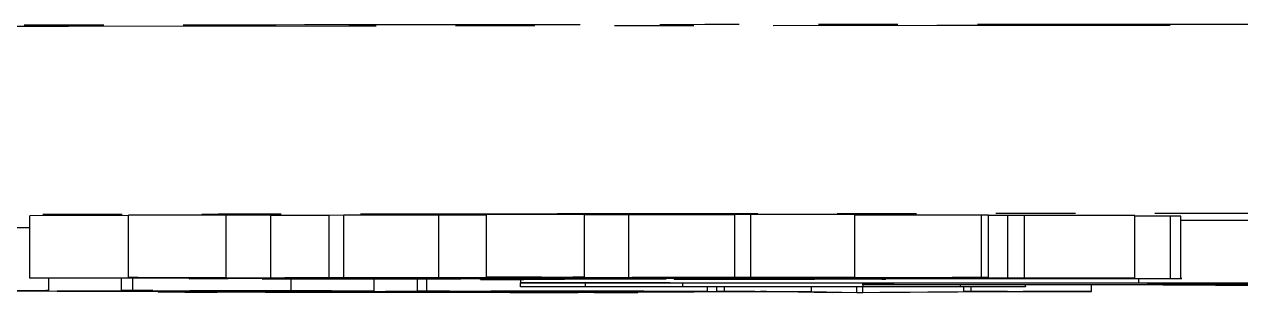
# Model space of a CAD drawing. Header units: millimetres. Extents: x 2085 to 4229, y 754 to 2271.
# Drawn here: x 3034.7 to 3054.15, y 864.64 to 868.94 of the extents above; entities that cross this region are included whole.
import ezdxf

# ---------------------------------------------------------------- set-up
doc = ezdxf.new("R2010")
doc.units = ezdxf.units.MM
doc.linetypes.add('PHANTOM', pattern=[12.7, 6.35, -1.27, 1.27, -1.27, 1.27, -1.27])

msp = doc.modelspace()

# ---------------------------------------------------------------- linework, layer by layer
at = {"color": 7, "linetype": 'PHANTOM', "lineweight": 25}
for p, q in [((3043.652, 865.888), (3042.088, 865.887)), ((3042.088, 864.887), (3042.088, 865.887)), ((3043.652, 864.888), (3043.652, 865.888)), ((3044.366, 865.884), (3043.652, 865.886)), ((3046.058, 865.886), (3044.366, 865.884)), ((3046.313, 865.888), (3046.058, 865.886)), ((3046.058, 864.886), (3046.058, 865.886)), ((3047.977, 865.888), (3046.313, 865.888)), ((3046.313, 864.888), (3046.313, 865.888)), ((3047.977, 864.888), (3047.977, 865.888)), ((3036.362, 865.873), (3034.783, 865.871)), ((3034.783, 864.871), (3034.783, 865.871)), ((3037.924, 865.88), (3036.362, 865.88)), ((3036.362, 864.88), (3036.362, 865.88)), ((3037.924, 864.88), (3037.924, 865.88)), ((3038.638, 865.876), (3037.924, 865.878)), ((3039.573, 865.877), (3038.638, 865.876)), ((3038.638, 864.876), (3038.638, 865.876)), ((3039.804, 865.879), (3039.573, 865.877)), ((3039.573, 864.877), (3039.573, 865.877)), ((3041.327, 865.879), (3039.804, 865.879)), ((3039.804, 864.879), (3039.804, 865.879)), ((3042.088, 865.881), (3041.327, 865.88)), ((3041.327, 864.88), (3041.327, 865.88)), ((3044.366, 864.884), (3044.366, 865.884)), ((3050.117, 865.882), (3050.004, 865.882)), ((3050.004, 864.882), (3050.004, 865.882)), ((3050.117, 864.882), (3050.117, 865.882)), ((3050.422, 865.872), (3050.117, 865.872)), ((3050.692, 865.875), (3050.422, 865.872)), ((3050.422, 864.872), (3050.422, 865.872)), ((3052.457, 865.874), (3050.692, 865.875)), ((3050.692, 864.875), (3050.692, 865.875)), ((3052.457, 864.874), (3052.457, 865.874)), ((3053.027, 864.865), (3053.027, 865.865)), ((3053.192, 864.864), (3053.192, 865.864)), ((3034.783, 864.871), (3037.878, 864.875)), ((3035.643, 864.87), (3034.783, 864.871)), ((3035.091, 864.673), (3035.091, 864.87)), ((3036.253, 864.672), (3036.253, 864.871)), ((3036.362, 864.88), (3037.924, 864.88)), ((3036.432, 864.673), (3036.432, 864.872)), ((3037.634, 864.873), (3036.933, 864.872)), ((3037.333, 864.861), (3037.333, 864.873)), ((3037.333, 864.861), (3037.675, 864.865)), ((3037.541, 864.861), (3037.333, 864.861)), ((3037.924, 864.88), (3037.778, 864.879)), ((3037.778, 864.879), (3038.638, 864.876)), ((3038.502, 864.856), (3050.422, 864.872)), ((3039.36, 864.856), (3038.502, 864.856)), ((3038.625, 864.872), (3038.615, 864.872)), ((3038.638, 864.876), (3039.573, 864.877)), ((3041.373, 864.879), (3038.862, 864.875)), ((3038.862, 864.875), (3039.272, 864.874)), ((3038.962, 864.669), (3038.962, 864.856)), ((3039.272, 864.874), (3039.272, 864.876)), ((3039.573, 864.877), (3039.804, 864.879)), ((3039.768, 864.862), (3047.54, 864.873)), ((3040.631, 864.862), (3039.768, 864.862)), ((3039.804, 864.879), (3041.373, 864.879)), ((3040.293, 864.664), (3040.293, 864.857)), ((3045.326, 864.864), (3040.652, 864.858)), ((3041.389, 864.867), (3040.698, 864.865)), ((3040.984, 864.665), (3040.984, 864.858)), ((3041.135, 864.666), (3041.135, 864.859)), ((3041.327, 864.88), (3043.606, 864.883)), ((3042.188, 864.879), (3041.327, 864.88)), ((3041.373, 864.879), (3041.373, 864.88)), ((3049.459, 864.875), (3041.923, 864.864)), ((3041.993, 864.848), (3041.993, 864.86)), ((3042.201, 864.848), (3041.993, 864.848)), ((3042.062, 864.874), (3042.062, 864.879)), ((3042.088, 864.887), (3043.652, 864.888)), ((3042.629, 864.861), (3042.629, 864.797)), ((3042.629, 864.795), (3042.629, 864.797)), ((3042.629, 864.797), (3052.517, 864.797)), ((3043.669, 864.795), (3042.629, 864.795)), ((3042.629, 864.736), (3042.629, 864.795)), ((3042.629, 864.733), (3042.629, 864.736)), ((3042.629, 864.736), (3043.669, 864.736)), ((3050.706, 864.733), (3042.629, 864.733)), ((3043.046, 864.869), (3043.046, 864.884)), ((3043.272, 864.869), (3043.046, 864.869)), ((3043.308, 864.86), (3043.308, 864.861)), ((3043.308, 864.86), (3044.959, 864.86)), ((3043.652, 864.888), (3043.469, 864.887)), ((3043.469, 864.887), (3044.366, 864.884)), ((3043.573, 864.878), (3043.477, 864.881)), ((3043.669, 864.736), (3043.669, 864.795)), ((3044.366, 864.884), (3046.058, 864.886)), ((3044.959, 864.86), (3044.451, 864.859)), ((3047.977, 864.888), (3044.646, 864.883)), ((3044.959, 864.86), (3044.959, 864.864)), ((3045.088, 864.855), (3045.088, 864.864)), ((3045.237, 864.854), (3045.088, 864.855)), ((3045.229, 864.739), (3045.229, 864.792)), ((3047.268, 864.858), (3045.326, 864.864)), ((3045.619, 864.661), (3045.619, 864.733)), ((3045.769, 864.66), (3045.769, 864.733)), ((3045.887, 864.733), (3045.887, 864.66)), ((3046.058, 864.886), (3046.313, 864.888)), ((3052.457, 864.874), (3046.146, 864.865)), ((3046.146, 864.865), (3048.126, 864.859)), ((3046.313, 864.888), (3047.977, 864.888)), ((3047.037, 864.875), (3046.387, 864.873)), ((3047.284, 864.659), (3047.284, 864.733)), ((3047.54, 864.873), (3047.795, 864.876)), ((3047.795, 864.876), (3049.459, 864.875)), ((3047.995, 864.866), (3047.995, 864.868)), ((3048.085, 864.865), (3047.995, 864.866)), ((3048.008, 864.643), (3048.008, 864.733)), ((3048.104, 864.643), (3048.104, 864.733)), ((3048.106, 864.767), (3048.106, 864.792)), ((3051.914, 864.767), (3048.106, 864.767)), ((3052.068, 864.765), (3048.106, 864.765)), ((3048.106, 864.765), (3048.106, 864.739)), ((3048.126, 864.859), (3048.126, 864.868)), ((3048.471, 864.857), (3048.471, 864.869)), ((3049.666, 864.795), (3051.567, 864.795)), ((3049.666, 864.736), (3049.666, 864.765)), ((3049.666, 864.736), (3050.706, 864.736)), ((3049.719, 864.656), (3049.719, 864.733)), ((3049.836, 864.657), (3049.836, 864.733)), ((3050.004, 864.882), (3050.117, 864.882)), ((3050.422, 864.872), (3050.692, 864.875)), ((3050.692, 864.875), (3052.457, 864.874)), ((3050.706, 864.736), (3050.706, 864.765)), ((3050.706, 864.736), (3050.706, 864.733)), ((3051.762, 864.655), (3051.762, 864.765)), ((3057.635, 864.733), (3052.068, 864.765)), ((3052.517, 864.797), (3052.517, 864.863)), ((3032.383, 864.657), (3036.658, 864.67)), ((3035.042, 864.662), (3033.069, 864.656)), ((3036.369, 864.66), (3035.042, 864.662)), ((3037.344, 864.669), (3035.221, 864.663)), ((3035.221, 864.663), (3036.292, 864.661)), ((3036.253, 864.672), (3036.432, 864.673)), ((3036.509, 864.672), (3036.253, 864.672)), ((3036.292, 864.661), (3036.292, 864.666)), ((3036.432, 864.673), (3038.962, 864.669)), ((3036.841, 864.649), (3036.841, 864.668)), ((3036.841, 864.649), (3036.989, 864.65)), ((3041.508, 864.644), (3036.841, 864.649)), ((3036.989, 864.65), (3036.989, 864.668)), ((3036.989, 864.65), (3037.265, 864.649)), ((3037.875, 864.65), (3041.427, 864.664)), ((3038.567, 864.669), (3037.968, 864.67)), ((3040.47, 864.656), (3038.607, 864.649)), ((3038.819, 864.648), (3038.819, 864.65)), ((3038.819, 864.648), (3040.01, 864.646)), ((3039.116, 864.663), (3039.56, 864.665)), ((3040.01, 864.646), (3040.01, 864.654)), ((3041.795, 864.655), (3040.47, 864.656)), ((3042.159, 864.663), (3040.62, 864.657)), ((3040.62, 864.657), (3041.946, 864.655)), ((3040.984, 864.665), (3041.135, 864.666)), ((3041.214, 864.665), (3040.984, 864.665)), ((3041.135, 864.666), (3045.619, 864.661)), ((3041.427, 864.664), (3041.491, 864.664)), ((3042.978, 864.647), (3041.508, 864.644)), ((3041.946, 864.655), (3041.946, 864.662)), ((3042.269, 864.651), (3041.996, 864.651)), ((3041.996, 864.651), (3042.096, 864.651)), ((3043.735, 864.657), (3042.269, 864.651)), ((3042.462, 864.643), (3042.462, 864.646)), ((3044.388, 864.641), (3042.462, 864.643)), ((3042.462, 864.643), (3042.579, 864.643)), ((3042.579, 864.643), (3042.579, 864.646)), ((3042.579, 864.643), (3042.965, 864.643)), ((3044.049, 864.662), (3042.768, 864.663)), ((3042.799, 864.647), (3042.799, 864.653)), ((3042.799, 864.647), (3042.978, 864.647)), ((3042.965, 864.643), (3042.965, 864.647)), ((3042.978, 864.647), (3042.978, 864.654)), ((3043.311, 864.656), (3043.311, 864.663)), ((3043.311, 864.656), (3043.462, 864.657)), ((3043.462, 864.657), (3043.462, 864.662)), ((3043.462, 864.657), (3043.735, 864.657)), ((3043.554, 864.644), (3046.336, 864.658)), ((3043.554, 864.644), (3043.554, 864.656)), ((3043.735, 864.657), (3043.735, 864.662)), ((3046.469, 864.657), (3043.843, 864.643)), ((3044.121, 864.642), (3044.121, 864.645)), ((3044.121, 864.642), (3044.506, 864.642)), ((3044.506, 864.642), (3044.388, 864.641)), ((3044.506, 864.642), (3044.506, 864.647)), ((3045.276, 864.657), (3044.997, 864.657)), ((3045.619, 864.661), (3045.276, 864.657)), ((3046.058, 864.659), (3045.769, 864.66)), ((3045.769, 864.66), (3045.887, 864.66)), ((3045.887, 864.66), (3047.284, 864.659)), ((3046.336, 864.658), (3046.381, 864.659)), ((3046.565, 864.657), (3046.469, 864.657)), ((3047.326, 864.639), (3046.565, 864.657)), ((3047.284, 864.659), (3048.008, 864.643)), ((3047.615, 864.638), (3047.326, 864.639)), ((3050.67, 864.655), (3047.615, 864.638)), ((3048.008, 864.643), (3048.104, 864.643)), ((3048.104, 864.643), (3050.381, 864.655)), ((3049.719, 864.656), (3049.836, 864.657)), ((3050.104, 864.656), (3049.719, 864.656)), ((3049.836, 864.657), (3051.762, 864.655)), ((3050.381, 864.655), (3050.426, 864.655)), ((3051.645, 864.655), (3051.26, 864.655)), ((3051.762, 864.655), (3051.645, 864.655))]:
    msp.add_line(p, q, dxfattribs=at)
at = {"color": 7, "linetype": 'PHANTOM', "lineweight": 25, "flags": 128}
msp.add_lwpolyline([(3141.921, 868.77), (3141.876, 868.775), (3141.52, 868.786), (3140.81, 868.797), (3139.749, 868.807), (3138.343, 868.818), (3136.598, 868.828), (3134.524, 868.838), (3132.13, 868.847), (3129.429, 868.856), (3126.434, 868.865), (3123.16, 868.873), (3119.623, 868.881), (3115.841, 868.888), (3111.833, 868.895), (3107.618, 868.9), (3103.218, 868.906), (3098.655, 868.91), (3093.951, 868.914), (3089.129, 868.917), (3084.215, 868.92), (3079.232, 868.922), (3074.205, 868.923), (3069.159, 868.923), (3064.119, 868.922), (3059.111, 868.921), (3054.159, 868.919), (3049.288, 868.916), (3044.523, 868.912), (3039.886, 868.908), (3035.402, 868.903), (3031.092, 868.898), (3026.978, 868.891), (3023.08, 868.884), (3019.419, 868.877), (3016.011, 868.869), (3012.874, 868.861), (3010.024, 868.852), (3007.475, 868.842), (3005.24, 868.833), (3003.329, 868.823), (3001.753, 868.812), (3000.518, 868.802), (2999.632, 868.791), (2999.099, 868.781), (2998.921, 868.77), (2998.921, 868.77)], dxfattribs=at)
at = {"color": 7, "linetype": 'PHANTOM', "lineweight": 25}
for points, knots in [([(3056.287, 868.936), (3053.791, 868.935), (3048.754, 868.933), (3041.377, 868.927), (3034.135, 868.92), (3027.156, 868.912), (3020.553, 868.901), (3014.459, 868.89), (3008.967, 868.877), (3004.155, 868.862), (3000.092, 868.847), (2996.823, 868.832), (2994.284, 868.816), (2993.222, 868.805), (2992.695, 868.8)], [0, 0, 0, 0, 0.079959, 0.161371, 0.244142, 0.328893, 0.414217, 0.5, 0.585778, 0.671102, 0.755858, 0.838624, 0.920039, 1, 1, 1, 1]), ([(3001.975, 865.772), (3002.023, 865.776), (3002.13, 865.784), (3002.999, 865.797), (3004.48, 865.81), (3006.656, 865.824), (3009.486, 865.837), (3013, 865.85), (3017.154, 865.862), (3021.898, 865.874), (3027.159, 865.884), (3032.851, 865.893), (3038.873, 865.9), (3045.097, 865.906), (3051.462, 865.911), (3057.815, 865.914), (3064.153, 865.916), (3070.421, 865.917), (3076.688, 865.916), (3083.027, 865.914), (3089.379, 865.911), (3095.745, 865.906), (3101.968, 865.9), (3107.991, 865.893), (3113.683, 865.884), (3118.944, 865.874), (3123.688, 865.862), (3127.842, 865.85), (3131.356, 865.837), (3134.186, 865.824), (3136.361, 865.81), (3137.842, 865.797), (3138.714, 865.784), (3138.821, 865.776), (3138.868, 865.772)], [0, 0, 0, 0, 0.023828, 0.053273, 0.084485, 0.115699, 0.147957, 0.180726, 0.213842, 0.247136, 0.28043, 0.313546, 0.346314, 0.378573, 0.409785, 0.440999, 0.470442, 0.499888, 0.529332, 0.558778, 0.58999, 0.621203, 0.653462, 0.68623, 0.719347, 0.752641, 0.785934, 0.819051, 0.851819, 0.884078, 0.915289, 0.946503, 0.975948, 1, 1, 1, 1]), ([(3050.004, 865.882), (3049.334, 865.881), (3048.656, 865.881), (3047.986, 865.881), (3047.977, 865.881)], [0, 0, 0, 0, 0.986687, 1, 1, 1, 1]), ([(3053.027, 865.865), (3052.915, 865.865), (3052.756, 865.866), (3052.526, 865.866), (3052.457, 865.866)], [0, 0, 0, 0, 0.700719, 1, 1, 1, 1]), ([(3053.189, 865.864), (3053.177, 865.864), (3053.15, 865.864), (3053.07, 865.865), (3053.027, 865.865)], [0, 0, 0, 0, 0.457866, 1, 1, 1, 1]), ([(3054.487, 865.797), (3054.38, 865.797), (3053.96, 865.797), (3053.52, 865.797), (3053.192, 865.797)], [0, 0, 0, 0, 0.254888, 1, 1, 1, 1]), ([(3034.783, 865.675), (3034.768, 865.675), (3034.671, 865.676), (3034.445, 865.676), (3034.254, 865.677)], [0, 0, 0, 0, 0.156668, 1, 1, 1, 1]), ([(3036.933, 864.872), (3036.794, 864.872), (3036.517, 864.872), (3036.077, 864.871), (3035.802, 864.871), (3035.643, 864.87)], [0, 0, 0, 0, 0.297582, 0.595326, 1, 1, 1, 1]), ([(3037.878, 864.875), (3037.696, 864.875), (3037.36, 864.877), (3036.853, 864.878), (3036.526, 864.879), (3036.362, 864.88)], [0, 0, 0, 0, 0.369183, 0.684555, 1, 1, 1, 1]), ([(3038.515, 864.868), (3038.421, 864.867), (3038.23, 864.864), (3037.773, 864.862), (3037.541, 864.861)], [0, 0, 0, 0, 0.493905, 1, 1, 1, 1]), ([(3037.76, 864.869), (3037.761, 864.869), (3037.795, 864.871), (3037.712, 864.872), (3037.634, 864.873)], [0, 0, 0, 0, 0.05128, 1, 1, 1, 1]), ([(3040.698, 864.865), (3040.532, 864.866), (3040.2, 864.867), (3039.502, 864.869), (3038.974, 864.871), (3038.625, 864.872)], [0, 0, 0, 0, 0.25307, 0.506097, 1, 1, 1, 1]), ([(3039.272, 864.874), (3039.582, 864.874), (3040.21, 864.874), (3041.006, 864.875), (3041.565, 864.874), (3041.876, 864.874), (3042.001, 864.874), (3042.062, 864.874)], [0, 0, 0, 0, 0.325958, 0.662347, 0.799326, 0.902609, 1, 1, 1, 1]), ([(3040.652, 864.858), (3040.513, 864.858), (3040.236, 864.857), (3039.794, 864.857), (3039.519, 864.856), (3039.36, 864.856)], [0, 0, 0, 0, 0.297206, 0.594593, 1, 1, 1, 1]), ([(3041.487, 864.872), (3041.263, 864.872), (3040.834, 864.873), (3040.127, 864.873), (3039.658, 864.873), (3039.421, 864.873)], [0, 0, 0, 0, 0.3506116, 0.6721745, 1, 1, 1, 1]), ([(3039.421, 864.873), (3039.602, 864.873), (3039.964, 864.871), (3040.615, 864.869), (3041.097, 864.868), (3041.389, 864.867)], [0, 0, 0, 0, 0.2824309, 0.5648657, 1, 1, 1, 1]), ([(3041.923, 864.864), (3041.785, 864.864), (3041.508, 864.864), (3041.065, 864.863), (3040.79, 864.862), (3040.631, 864.862)], [0, 0, 0, 0, 0.297214, 0.594601, 1, 1, 1, 1]), ([(3042.175, 864.871), (3042.155, 864.871), (3042.116, 864.871), (3042.02, 864.871), (3041.873, 864.871), (3041.685, 864.872), (3041.553, 864.872), (3041.487, 864.872)], [0, 0, 0, 0, 0.082107, 0.164925, 0.356677, 0.675002, 1, 1, 1, 1]), ([(3041.993, 864.848), (3042.238, 864.85), (3042.709, 864.852), (3043.165, 864.856), (3043.26, 864.859), (3043.308, 864.86)], [0, 0, 0, 0, 0.35008, 0.672322, 1, 1, 1, 1]), ([(3042.062, 864.874), (3042.129, 864.873), (3042.238, 864.873), (3042.245, 864.872), (3042.222, 864.872), (3042.219, 864.871), (3042.187, 864.871), (3042.175, 864.871)], [0, 0, 0, 0, 0.414992, 0.667292, 0.851809, 0.943552, 1, 1, 1, 1]), ([(3043.606, 864.883), (3043.423, 864.883), (3043.086, 864.884), (3042.574, 864.886), (3042.25, 864.887), (3042.088, 864.887)], [0, 0, 0, 0, 0.369297, 0.684635, 1, 1, 1, 1]), ([(3043.477, 864.881), (3043.339, 864.881), (3043.061, 864.881), (3042.62, 864.88), (3042.346, 864.879), (3042.188, 864.879)], [0, 0, 0, 0, 0.297538, 0.595282, 1, 1, 1, 1]), ([(3044.451, 864.859), (3044.228, 864.857), (3043.814, 864.855), (3043.079, 864.851), (3042.494, 864.849), (3042.201, 864.848)], [0, 0, 0, 0, 0.365437, 0.681548, 1, 1, 1, 1]), ([(3043.046, 864.869), (3043.202, 864.871), (3043.502, 864.873), (3043.559, 864.876), (3043.586, 864.877)], [0, 0, 0, 0, 0.523773, 1, 1, 1, 1]), ([(3044.427, 864.88), (3044.387, 864.878), (3044.314, 864.876), (3043.906, 864.872), (3043.484, 864.87), (3043.272, 864.869)], [0, 0, 0, 0, 0.386257, 0.690164, 1, 1, 1, 1]), ([(3045.229, 864.792), (3045.22, 864.792), (3045.204, 864.793), (3045.006, 864.794), (3044.745, 864.794), (3044.291, 864.795), (3043.924, 864.795), (3043.669, 864.795)], [0, 0, 0, 0, 0.250411, 0.398556, 0.54744, 0.686236, 1, 1, 1, 1]), ([(3043.669, 864.736), (3043.966, 864.736), (3044.383, 864.736), (3044.856, 864.736), (3045.099, 864.737), (3045.217, 864.738), (3045.225, 864.738), (3045.229, 864.739)], [0, 0, 0, 0, 0.364031, 0.510061, 0.655864, 0.843841, 1, 1, 1, 1]), ([(3046.387, 864.873), (3046.217, 864.874), (3045.876, 864.875), (3045.229, 864.877), (3044.739, 864.879), (3044.427, 864.88)], [0, 0, 0, 0, 0.2667737, 0.5335507, 1, 1, 1, 1]), ([(3044.646, 864.883), (3045.27, 864.883), (3046.523, 864.881), (3048.392, 864.881), (3049.525, 864.882), (3050.004, 864.882)], [0, 0, 0, 0, 0.365081, 0.731832, 1, 1, 1, 1]), ([(3049.536, 864.879), (3048.87, 864.879), (3047.726, 864.879), (3046.161, 864.88), (3045.317, 864.881), (3044.89, 864.882)], [0, 0, 0, 0, 0.407022, 0.699492, 1, 1, 1, 1]), ([(3044.89, 864.882), (3045.069, 864.881), (3045.428, 864.88), (3046.132, 864.878), (3046.68, 864.876), (3047.037, 864.875)], [0, 0, 0, 0, 0.257454, 0.514908, 1, 1, 1, 1]), ([(3045.088, 864.855), (3045.391, 864.855), (3045.938, 864.855), (3046.564, 864.856), (3046.934, 864.856), (3047.107, 864.857), (3047.222, 864.857), (3047.298, 864.857), (3047.33, 864.857), (3047.336, 864.857), (3047.304, 864.858), (3047.275, 864.858), (3047.268, 864.858)], [0, 0, 0, 0, 0.35041, 0.630866, 0.725925, 0.790521, 0.841305, 0.86957, 0.898179, 0.941209, 0.984756, 1, 1, 1, 1]), ([(3047.81, 864.854), (3047.603, 864.854), (3047.184, 864.854), (3046.276, 864.855), (3045.639, 864.854), (3045.237, 864.854)], [0, 0, 0, 0, 0.263652, 0.534652, 1, 1, 1, 1]), ([(3048.126, 864.859), (3048.241, 864.858), (3048.422, 864.858), (3048.5, 864.857), (3048.333, 864.855), (3048.03, 864.854), (3047.81, 864.854)], [0, 0, 0, 0, 0.268227, 0.423788, 0.580622, 1, 1, 1, 1]), ([(3047.995, 864.866), (3048.657, 864.866), (3049.654, 864.866), (3050.986, 864.867), (3051.884, 864.866), (3052.556, 864.866), (3052.889, 864.865), (3053.007, 864.865), (3053.027, 864.865)], [0, 0, 0, 0, 0.381103, 0.574669, 0.765651, 0.888057, 0.981539, 1, 1, 1, 1]), ([(3052.552, 864.863), (3051.919, 864.864), (3050.882, 864.864), (3049.373, 864.865), (3048.516, 864.865), (3048.085, 864.865)], [0, 0, 0, 0, 0.437716, 0.717507, 1, 1, 1, 1]), ([(3048.106, 864.792), (3048.116, 864.792), (3048.133, 864.793), (3048.327, 864.793), (3048.653, 864.794), (3049.114, 864.794), (3049.479, 864.795), (3049.666, 864.795)], [0, 0, 0, 0, 0.212555, 0.375218, 0.538546, 0.763737, 1, 1, 1, 1]), ([(3048.106, 864.739), (3048.117, 864.738), (3048.136, 864.738), (3048.341, 864.737), (3048.689, 864.736), (3049.153, 864.736), (3049.511, 864.736), (3049.666, 864.736)], [0, 0, 0, 0, 0.21541, 0.378382, 0.541893, 0.800389, 1, 1, 1, 1]), ([(3050.117, 864.882), (3049.959, 864.881), (3049.692, 864.881), (3049.521, 864.88), (3049.531, 864.879), (3049.536, 864.879)], [0, 0, 0, 0, 0.4310373, 0.7260596, 1, 1, 1, 1]), ([(3051.567, 864.795), (3052.236, 864.794), (3053.582, 864.794), (3055.39, 864.793), (3056.71, 864.791), (3057.633, 864.787), (3057.941, 864.784), (3057.963, 864.782), (3057.969, 864.781)], [0, 0, 0, 0, 0.196061, 0.394111, 0.547436, 0.700125, 0.928087, 1, 1, 1, 1]), ([(3057.969, 864.781), (3057.939, 864.78), (3057.878, 864.777), (3057.195, 864.773), (3055.847, 864.77), (3054.162, 864.768), (3052.814, 864.767), (3052.036, 864.767), (3051.914, 864.767)], [0, 0, 0, 0, 0.200351, 0.402646, 0.59747, 0.766762, 0.96323, 1, 1, 1, 1]), ([(3052.517, 864.797), (3053.186, 864.797), (3054.42, 864.797), (3056.188, 864.796), (3057.851, 864.795), (3059.37, 864.792), (3060.515, 864.788), (3060.823, 864.785), (3060.842, 864.782), (3060.846, 864.782)], [0, 0, 0, 0, 0.160365, 0.296332, 0.431737, 0.589347, 0.747826, 0.949128, 1, 1, 1, 1]), ([(3053.127, 864.863), (3053.094, 864.863), (3053.003, 864.863), (3052.857, 864.863), (3052.7, 864.863), (3052.601, 864.863), (3052.552, 864.863)], [0, 0, 0, 0, 0.17027, 0.46426, 0.731509, 1, 1, 1, 1]), ([(3053.027, 864.865), (3053.078, 864.865), (3053.183, 864.864), (3053.221, 864.864), (3053.193, 864.863), (3053.149, 864.863), (3053.127, 864.863)], [0, 0, 0, 0, 0.391814, 0.807915, 0.901195, 1, 1, 1, 1]), ([(3035.033, 864.671), (3034.874, 864.67), (3034.58, 864.668), (3033.913, 864.666), (3033.607, 864.665)], [0, 0, 0, 0, 0.5415287, 1, 1, 1, 1]), ([(3034.254, 864.677), (3034.454, 864.676), (3034.854, 864.675), (3035.107, 864.674), (3035.066, 864.673), (3035.051, 864.673)], [0, 0, 0, 0, 0.3813, 0.766294, 1, 1, 1, 1]), ([(3036.292, 864.661), (3036.552, 864.661), (3036.992, 864.661), (3037.66, 864.66), (3038.208, 864.661), (3038.703, 864.661), (3038.969, 864.662), (3039.116, 864.663)], [0, 0, 0, 0, 0.2693348, 0.4566469, 0.5997024, 0.7783509, 1, 1, 1, 1]), ([(3039.877, 864.662), (3039.661, 864.661), (3039.299, 864.66), (3038.56, 864.659), (3037.836, 864.659), (3037.069, 864.66), (3036.605, 864.66), (3036.369, 864.66)], [0, 0, 0, 0, 0.253557, 0.424716, 0.595645, 0.794239, 1, 1, 1, 1]), ([(3036.658, 864.67), (3036.689, 864.671), (3036.739, 864.671), (3036.761, 864.671), (3036.74, 864.671), (3036.656, 864.672), (3036.566, 864.672), (3036.509, 864.672)], [0, 0, 0, 0, 0.242147, 0.388856, 0.536837, 0.710317, 1, 1, 1, 1]), ([(3037.265, 864.649), (3037.341, 864.649), (3037.451, 864.649), (3037.612, 864.649), (3037.721, 864.649), (3037.812, 864.65), (3037.854, 864.65), (3037.875, 864.65)], [0, 0, 0, 0, 0.350066, 0.499422, 0.650662, 0.830252, 1, 1, 1, 1]), ([(3037.968, 864.67), (3037.898, 864.67), (3037.79, 864.67), (3037.621, 864.67), (3037.497, 864.67), (3037.407, 864.67), (3037.363, 864.67), (3037.344, 864.669)], [0, 0, 0, 0, 0.336259, 0.518412, 0.701425, 0.865829, 1, 1, 1, 1]), ([(3038.607, 864.649), (3038.584, 864.649), (3038.544, 864.649), (3038.548, 864.648), (3038.589, 864.648), (3038.681, 864.648), (3038.767, 864.648), (3038.819, 864.648)], [0, 0, 0, 0, 0.233621, 0.399553, 0.564983, 0.740199, 1, 1, 1, 1]), ([(3039.596, 864.665), (3039.602, 864.665), (3039.63, 864.666), (3039.493, 864.667), (3039.134, 864.668), (3038.769, 864.668), (3038.567, 864.669)], [0, 0, 0, 0, 0.067979, 0.316164, 0.620975, 1, 1, 1, 1]), ([(3038.962, 864.669), (3039.282, 864.668), (3039.807, 864.668), (3040.237, 864.666), (3040.338, 864.664), (3040.182, 864.663), (3039.963, 864.662), (3039.877, 864.662)], [0, 0, 0, 0, 0.303232, 0.495993, 0.689194, 0.877678, 1, 1, 1, 1]), ([(3040.01, 864.646), (3040.293, 864.646), (3040.777, 864.646), (3041.578, 864.646), (3042.238, 864.646), (3042.619, 864.647), (3042.799, 864.647)], [0, 0, 0, 0, 0.2964627, 0.506276, 0.7663159, 1, 1, 1, 1]), ([(3041.495, 864.664), (3041.495, 864.664), (3041.497, 864.664), (3041.466, 864.665), (3041.373, 864.665), (3041.275, 864.665), (3041.214, 864.665)], [0, 0, 0, 0, 0.034336, 0.266425, 0.542953, 1, 1, 1, 1]), ([(3042.096, 864.651), (3042.197, 864.652), (3042.337, 864.653), (3042.318, 864.653), (3042.197, 864.654), (3042.004, 864.654), (3041.856, 864.655), (3041.795, 864.655)], [0, 0, 0, 0, 0.4002553, 0.5540467, 0.7092134, 0.880119, 1, 1, 1, 1]), ([(3041.946, 864.655), (3042.079, 864.655), (3042.286, 864.655), (3042.602, 864.655), (3042.86, 864.655), (3043.116, 864.656), (3043.241, 864.656), (3043.311, 864.656)], [0, 0, 0, 0, 0.265228, 0.413113, 0.562281, 0.751044, 1, 1, 1, 1]), ([(3042.768, 864.663), (3042.704, 864.663), (3042.598, 864.663), (3042.443, 864.663), (3042.328, 864.663), (3042.23, 864.663), (3042.185, 864.663), (3042.159, 864.663)], [0, 0, 0, 0, 0.2946797, 0.4891513, 0.6427246, 0.79668, 1, 1, 1, 1]), ([(3042.965, 864.643), (3043.055, 864.643), (3043.18, 864.643), (3043.347, 864.643), (3043.452, 864.643), (3043.517, 864.643), (3043.546, 864.643), (3043.554, 864.644)], [0, 0, 0, 0, 0.388994, 0.538184, 0.687796, 0.914813, 1, 1, 1, 1]), ([(3043.843, 864.643), (3043.819, 864.643), (3043.791, 864.643), (3043.81, 864.643), (3043.813, 864.643)], [0, 0, 0, 0, 0.839131, 1, 1, 1, 1]), ([(3043.827, 864.643), (3043.845, 864.643), (3043.889, 864.642), (3043.994, 864.642), (3044.083, 864.642), (3044.121, 864.642)], [0, 0, 0, 0, 0.270574, 0.689224, 1, 1, 1, 1]), ([(3044.997, 864.657), (3044.99, 864.657), (3044.975, 864.659), (3044.753, 864.66), (3044.377, 864.661), (3044.131, 864.662), (3044.049, 864.662)], [0, 0, 0, 0, 0.333446, 0.670522, 0.890051, 1, 1, 1, 1]), ([(3046.376, 864.659), (3046.375, 864.659), (3046.374, 864.659), (3046.333, 864.659), (3046.231, 864.659), (3046.13, 864.659), (3046.058, 864.659)], [0, 0, 0, 0, 0.094648, 0.307424, 0.510271, 1, 1, 1, 1]), ([(3050.421, 864.655), (3050.421, 864.655), (3050.419, 864.655), (3050.379, 864.656), (3050.276, 864.656), (3050.175, 864.656), (3050.104, 864.656)], [0, 0, 0, 0, 0.094648, 0.307424, 0.510271, 1, 1, 1, 1]), ([(3051.26, 864.655), (3051.193, 864.655), (3051.083, 864.655), (3050.928, 864.655), (3050.818, 864.655), (3050.728, 864.655), (3050.691, 864.655), (3050.67, 864.655)], [0, 0, 0, 0, 0.292493, 0.488495, 0.642099, 0.795375, 1, 1, 1, 1])]:
    msp.add_open_spline(points, degree=3, knots=knots, dxfattribs=at)

doc.saveas('drawing.dxf')
